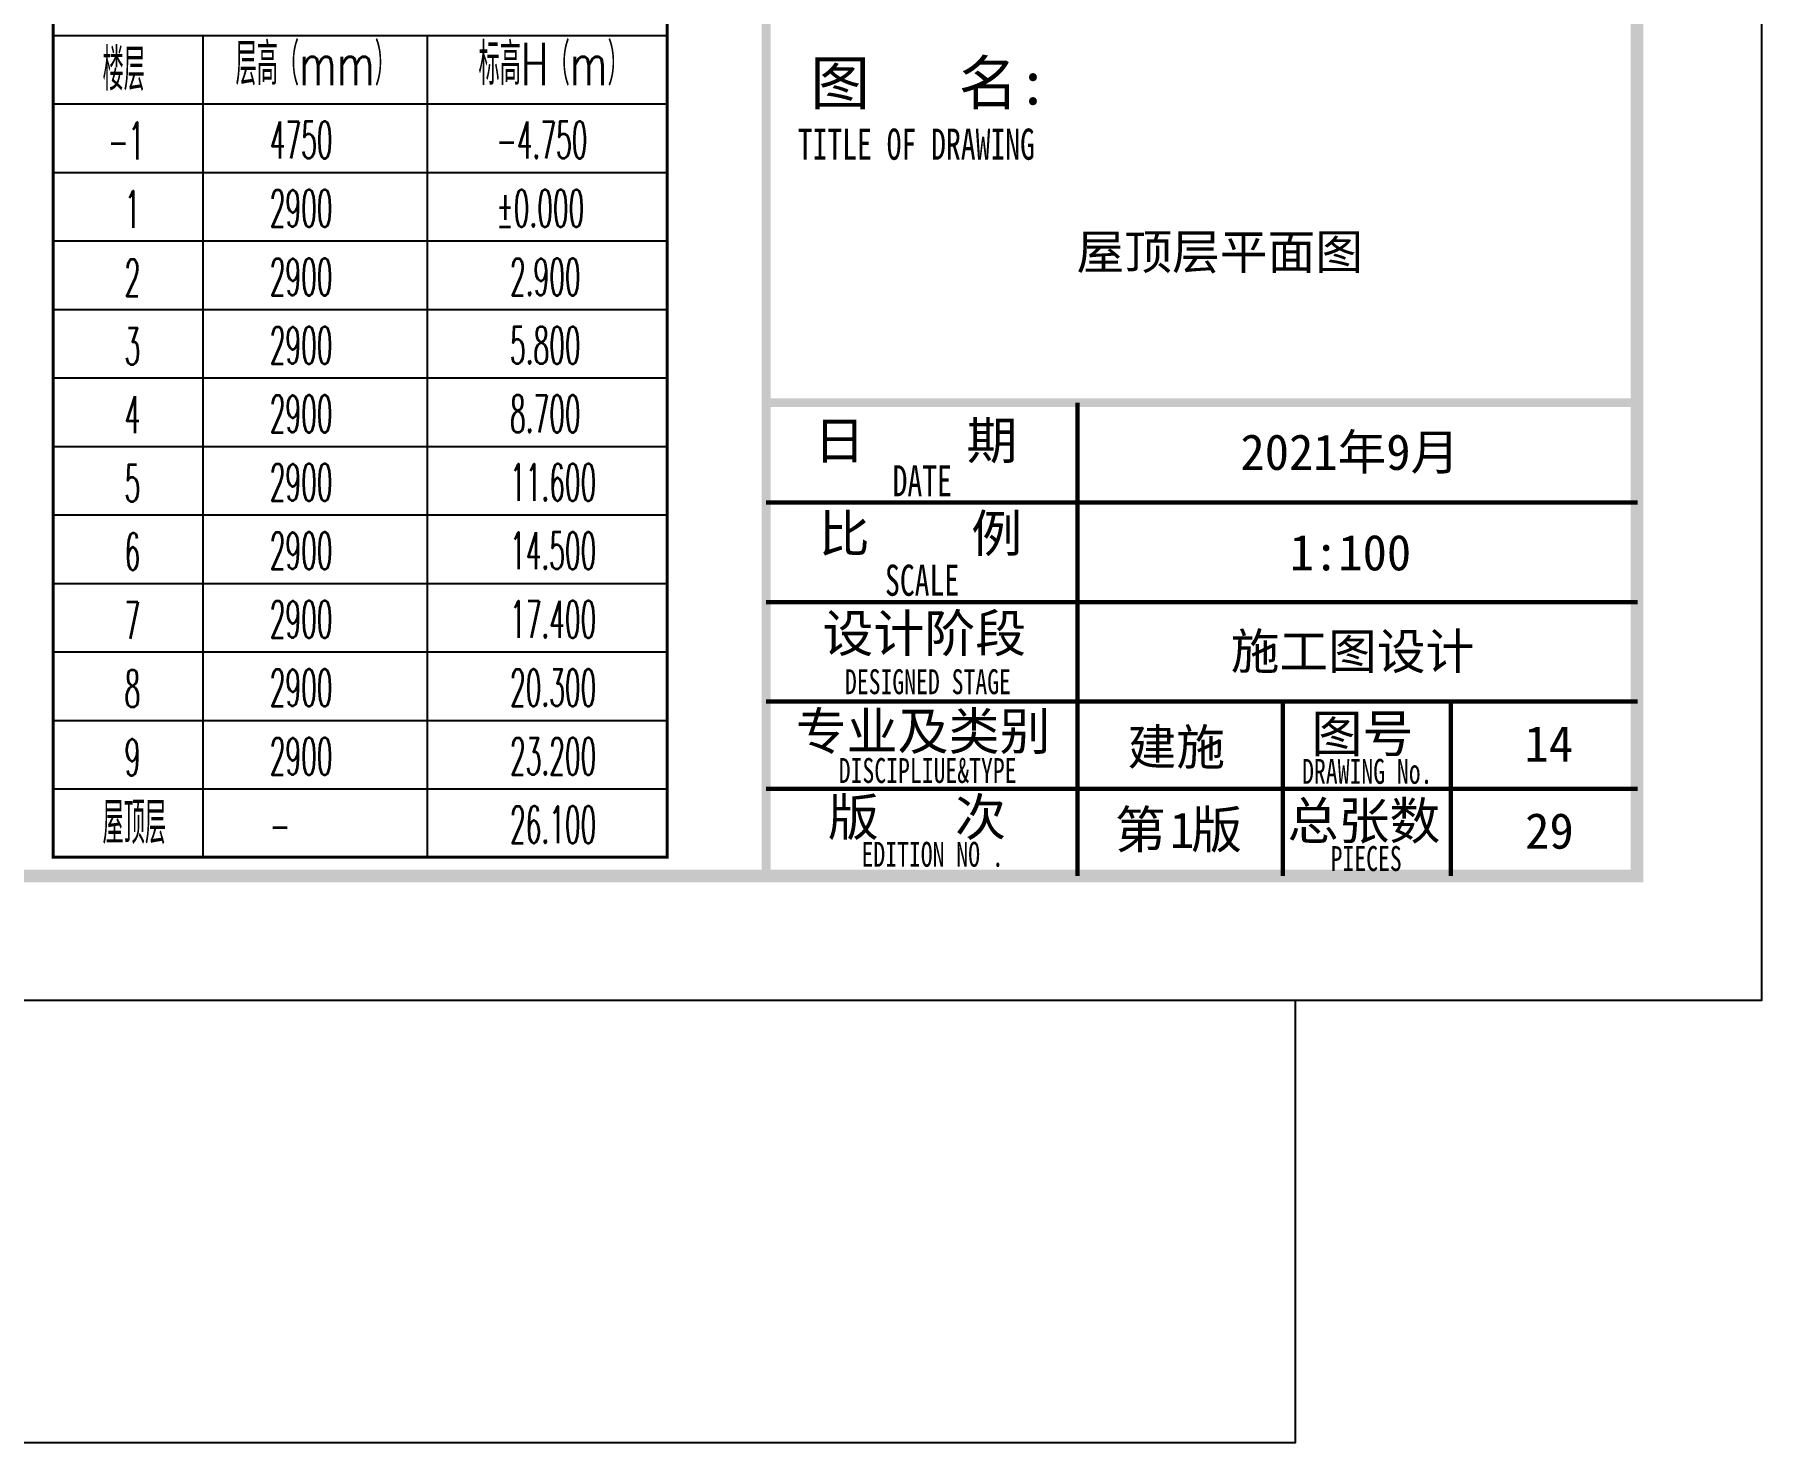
# Model space of a CAD drawing. Extents: x -518115 to 790560, y -210384 to 1628073.
# Drawn here: x 476542 to 490414, y 175658 to 186964 of the extents above; entities that cross this region are included whole.
import ezdxf
from ezdxf.enums import TextEntityAlignment as Align

# ---------------------------------------------------------------- set-up
doc = ezdxf.new("R2010")
doc.units = 0
doc.header["$LTSCALE"] = 1000
doc.header["$MEASUREMENT"] = 0
for name, color, linetype in [('C-Sheet-图框', 101, 'Continuous'), ('PUB_TEXT', 4, 'Continuous'), ('图框', 140, 'Continuous'), ('图签文字', 147, 'Continuous')]:
    doc.layers.add(name, color=color, linetype=linetype)
doc.layers.add('yichutu', color=7, linetype='Continuous', true_color=0xffffff, plot=False)
doc.layers.add('可改文字', color=6, linetype='Continuous', lineweight=18)
doc.layers.add('图签', color=147, linetype='Continuous', lineweight=18)
doc.styles.add('_TCH_DIM', font='SIMPLEX.shx', dxfattribs={"width": 0.7, "bigfont": 'GBCBIG.shx'})
doc.styles.add('宋体', font='', dxfattribs={"height": 50})
doc.styles.add('建筑图签-1', font='', dxfattribs={"width": 0.7})
doc.styles.get('宋体').set_extended_font_data('SimSun')
doc.styles.get('建筑图签-1').set_extended_font_data('SimHei')

# ---------------------------------------------------------------- blocks, each defined once
blk = doc.blocks.new('yct-841-594-84100-59399.9999999999-100-1000.0')
at = {"color": 7, "true_color": 0xffffff}
blk.add_lwpolyline([(0, -3549), (80358, -3549), (80358, 0), (0, 0)], close=True, dxfattribs=at)
at = {"layer": 'yichutu', "color": 7, "true_color": 0xffffff}
blk.add_lwpolyline([(0, 0), (0, 59400), (84100, 59400), (84100, 0)], close=True, dxfattribs=at)
blk = doc.blocks.new('TK')
at = {"layer": '图框'}
blk.add_lwpolyline([(465375, 548714), (549475, 548714), (549475, 489314), (465375, 489314)], close=True, dxfattribs=at)
blk.add_lwpolyline([(465375, 548714), (549475, 548714), (549475, 489314), (465375, 489314)], close=True, dxfattribs=at)
at = {"layer": '图框', "const_width": 100}
blk.add_lwpolyline([(548475, 490314), (548475, 547714), (467875, 547714), (467875, 490314)], close=True, dxfattribs=at)
at = {"layer": '图框'}
for points, const_width in [([(541480, 490314), (541480, 547714)], 70), ([(541480, 494114), (548480, 494114)], 70), ([(543980, 491714), (543980, 494114)], 35), ([(541480, 493314), (548480, 493314)], 35), ([(541480, 492514), (548480, 492514)], 35), ([(541480, 491714), (548480, 491714)], 35), ([(541480, 491714), (547980, 491714)], 35), ([(543980, 490314), (543980, 491714)], 35), ([(545630, 490314), (545630, 491714)], 35), ([(545630, 490314), (545630, 491714)], 35), ([(545630, 490314), (545630, 491714)], 35), ([(546980, 490314), (546980, 491714)], 35), ([(541480, 491014), (545630, 491014)], 35), ([(545630, 491014), (548480, 491014)], 35)]:
    blk.add_lwpolyline(points, dxfattribs=dict(at, const_width=const_width))
at = {"layer": '图框', "style": '建筑图签-1', "width": 0.7}
for s, height, p in [('TITLE OF DRAWING', 250, (541734, 496066)), ('DATE', 250, (542496, 493363)), ('SCALE', 250, (542435, 492564)), ('DESIGNED STAGE', 200, (542113, 491774)), ('DISCIPLIUE&TYPE', 200, (542063, 491061)), ('DRAWING No.', 200, (545785, 491054)), ('EDITION NO .', 200, (542246, 490388)), ('PIECES', 200, (546014, 490354))]:
    blk.add_text(s, height=height, dxfattribs=at).set_placement(p)
at = {"layer": '图签', "color": 2, "style": '宋体'}
for s, height, p in [('2021年9月', 286.7, (545290, 493575)), ('1:100', 286.7, (545686, 492768)), ('施工图设计', 286.7, (545212, 491975)), ('建施', 286.7, (544384, 491206)), ('1', 287, (544723, 490539)), ('29', 286.7, (547577, 490533))]:
    blk.add_text(s, height=height, dxfattribs=at).set_placement(p)
at = {"layer": '图签文字', "color": 7, "style": '建筑图签-1'}
for s, height, p in [('图   名:', 350, (541835, 496509)), ('日    期', 300, (541864, 493662)), ('比    例', 300, (541902, 492915)), ('设计阶段', 300, (541932, 492113)), ('专业及类别', 300, (541718, 491327)), ('图号', 300, (545861, 491308)), ('版   次 ', 300, (541976, 490637)), ('总张数', 300, (545668, 490608)), ('第 版', 300, (544281, 490537))]:
    blk.add_text(s, height=height, dxfattribs=at).set_placement(p)

msp = doc.modelspace()

# ---------------------------------------------------------------- linework, layer by layer
at = {"layer": 'C-Sheet-图框', "color": 0}
for p, q in [((476692.4, 186956.8), (481625.3, 186956.8)), ((476692.4, 186956.8), (481625.3, 186956.8)), ((477893.6, 186956.8), (477893.6, 180356.8)), ((479695.6, 186956.8), (479695.6, 180356.8)), ((476692.4, 186406.8), (481625.3, 186406.8)), ((476692.4, 185856.8), (481625.3, 185856.8)), ((476692.4, 185306.8), (481625.3, 185306.8)), ((476692.4, 184756.8), (481625.3, 184756.8)), ((476692.4, 184206.8), (481625.3, 184206.8)), ((476692.4, 183656.8), (481625.3, 183656.8)), ((476692.4, 183106.8), (481625.3, 183106.8)), ((476692.4, 182556.8), (481625.3, 182556.8)), ((476692.4, 182006.8), (481625.3, 182006.8)), ((476692.4, 181456.8), (481625.3, 181456.8)), ((476692.4, 180906.8), (481625.3, 180906.8))]:
    msp.add_line(p, q, dxfattribs=at)
at = {"layer": 'C-Sheet-图框', "color": 0, "const_width": 24}
msp.add_lwpolyline([(476692.4, 180356.8), (481625.3, 180356.8), (481625.3, 187506.8), (476692.4, 187506.8), (476692.4, 180356.8)], dxfattribs=at)

# ---------------------------------------------------------------- block references
msp.add_blockref('TK', (-59060.9, -310106.9))
at = {"layer": 'yichutu'}
msp.add_blockref('yct-841-594-84100-59399.9999999999-100-1000.0', (406314.1, 179206.8), dxfattribs=at)

# ---------------------------------------------------------------- texts
at = {"layer": 'PUB_TEXT', "style": '_TCH_DIM'}
for s, height, width, p in [('楼层', 337.59, 0.7, (477088.9, 186514.7)), ('层高（mm）', 337.59, 0.7, (478157.2, 186559.1)), ('标高H（m）', 337.59, 0.7, (480108.9, 186559.1)), ('-1', 297.5, 0.494118, (477133.3, 185962.2)), ('4750', 297.5, 0.494118, (478431.8, 185969.7)), ('-4.750', 297.5, 0.494118, (480252.5, 185969.7)), ('1', 297.5, 0.494118, (477266.1, 185412.2)), ('2900', 297.5, 0.494118, (478431.8, 185419.7)), ('%%P0.000', 297.5, 0.494118, (480252.5, 185419.7)), ('2', 297.5, 0.494118, (477266.1, 184862.2)), ('2900', 297.5, 0.494118, (478431.8, 184869.7)), ('2.900', 297.5, 0.494118, (480361.5, 184869.7)), ('3', 297.5, 0.494118, (477266.1, 184312.2)), ('2900', 297.5, 0.494118, (478431.8, 184319.7)), ('5.800', 297.5, 0.494118, (480361.5, 184319.7)), ('4', 297.5, 0.494118, (477266.1, 183762.2)), ('2900', 297.5, 0.494118, (478431.8, 183769.7)), ('8.700', 297.5, 0.494118, (480361.5, 183769.7)), ('5', 297.5, 0.494118, (477266.1, 183212.2)), ('2900', 297.5, 0.494118, (478431.8, 183219.7)), ('11.600', 297.5, 0.494118, (480361.5, 183219.7)), ('6', 297.5, 0.494118, (477266.1, 182662.2)), ('2900', 297.5, 0.494118, (478431.8, 182669.7)), ('14.500', 297.5, 0.494118, (480361.5, 182669.7)), ('2900', 297.5, 0.494118, (478431.8, 182119.7)), ('17.400', 297.5, 0.494118, (480361.5, 182119.7)), ('7', 297.5, 0.494118, (477266.1, 182112.2)), ('8', 297.5, 0.494118, (477266.1, 181562.2)), ('2900', 297.5, 0.494118, (478431.8, 181569.7)), ('20.300', 297.5, 0.494118, (480361.5, 181569.7)), ('9', 297.5, 0.494118, (477266.1, 181012.2)), ('2900', 297.5, 0.494118, (478431.8, 181019.7)), ('23.200', 297.5, 0.494118, (480361.5, 181019.7)), ('屋顶层', 337.59, 0.7, (477088.9, 180464.7)), ('26.100', 297.5, 0.494118, (480361.5, 180469.7)), ('-', 297.5, 0.494118, (478431.8, 180469.7))]:
    msp.add_text(s, height=height, dxfattribs=dict(at, width=width)).set_placement(p)
at = {"layer": '可改文字', "color": 3, "style": '宋体'}
msp.add_text('屋顶层平面图', height=281.28, dxfattribs=at).set_placement((486063.3, 185215), align=Align.MIDDLE)
at = {"layer": '图签', "color": 3, "style": '宋体'}
msp.add_text('14', height=286.68, dxfattribs=at).set_placement((488510.7, 181125.9))

doc.saveas('drawing.dxf')
